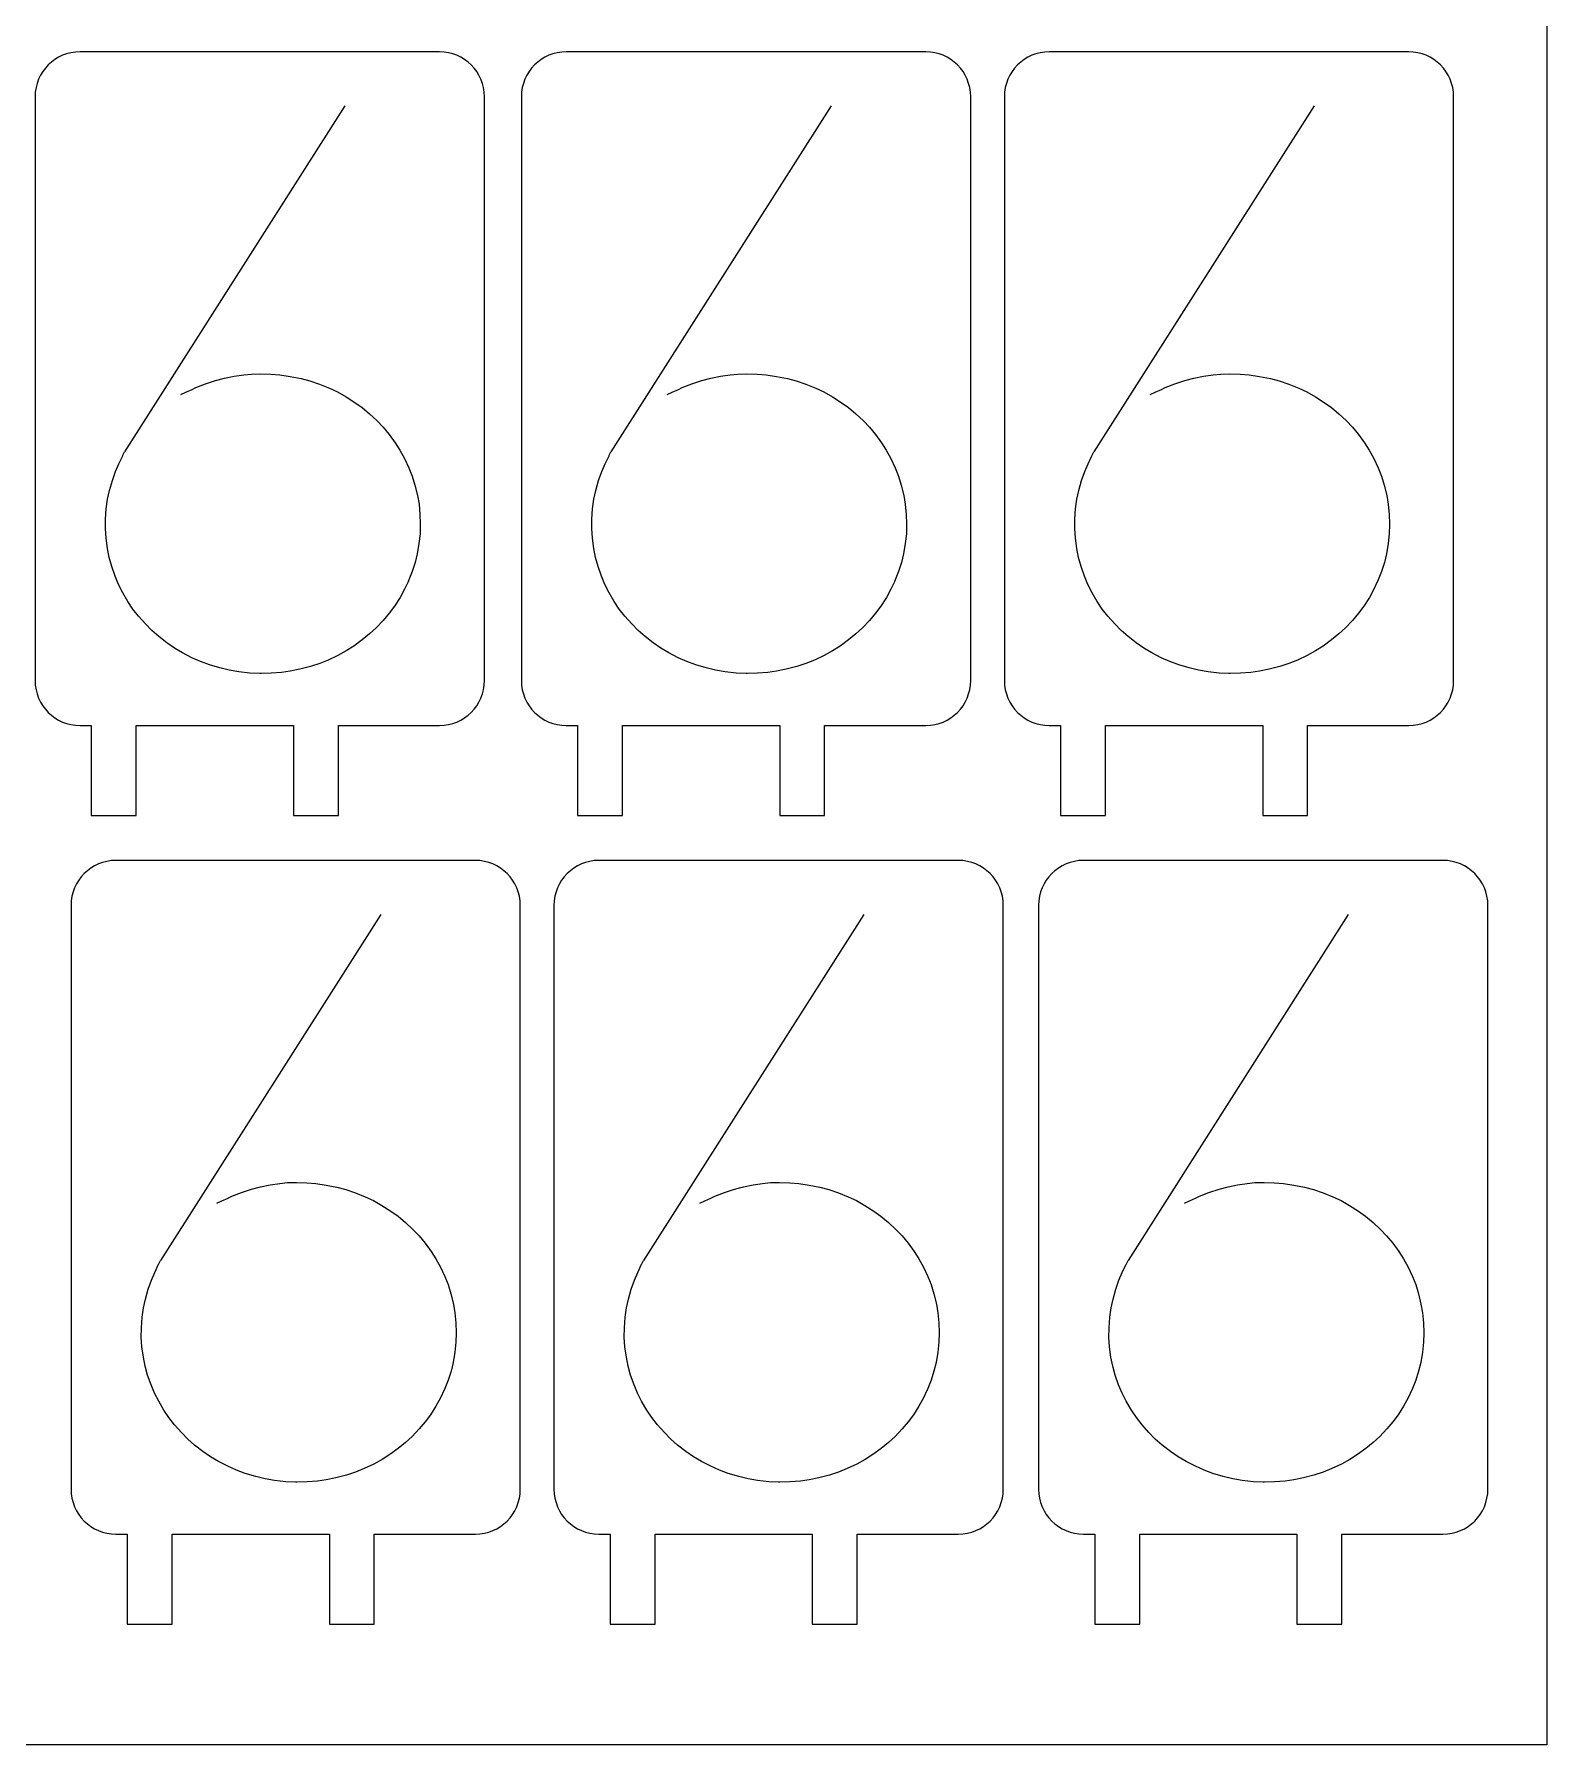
# Model space of a CAD drawing. Header units: millimetres. Extents: x 2133 to 4632, y 1065 to 2652.
# Drawn here: x 3513.4 to 3648.1, y 1555.6 to 1707.9 of the extents above; entities that cross this region are included whole.
import ezdxf

# ---------------------------------------------------------------- set-up
doc = ezdxf.new("R2010")
doc.units = ezdxf.units.MM
doc.layers.add('细实线', color=7, linetype='Continuous', lineweight=25)

msp = doc.modelspace()

# ---------------------------------------------------------------- linework, layer by layer
for points in [[(3529.572, 1677.061), (3530.361, 1677.273)], [(3530.361, 1677.273), (3531.218, 1677.446)], [(3531.218, 1677.446), (3532.075, 1677.58)], [(3532.075, 1677.58), (3532.76, 1677.646)], [(3532.76, 1677.646), (3533.572, 1677.66)], [(3533.572, 1677.66), (3534.482, 1677.635)], [(3534.482, 1677.635), (3535.3, 1677.572)], [(3535.3, 1677.572), (3536.221, 1677.437)], [(3536.221, 1677.437), (3537.178, 1677.247)], [(3537.178, 1677.247), (3537.968, 1677.042)], [(3572.87, 1677.061), (3573.659, 1677.273)], [(3573.659, 1677.273), (3574.516, 1677.446)], [(3574.516, 1677.446), (3575.374, 1677.58)], [(3575.374, 1677.58), (3576.058, 1677.646)], [(3576.058, 1677.646), (3576.87, 1677.66)], [(3576.87, 1677.66), (3577.78, 1677.635)], [(3577.78, 1677.635), (3578.598, 1677.572)], [(3578.598, 1677.572), (3579.519, 1677.437)], [(3579.519, 1677.437), (3580.476, 1677.247)], [(3580.476, 1677.247), (3581.267, 1677.042)], [(3615.872, 1677.061), (3616.661, 1677.273)], [(3616.661, 1677.273), (3617.517, 1677.446)], [(3617.517, 1677.446), (3618.375, 1677.58)], [(3618.375, 1677.58), (3619.06, 1677.646)], [(3619.06, 1677.646), (3619.871, 1677.66)], [(3619.871, 1677.66), (3620.781, 1677.635)], [(3620.781, 1677.635), (3621.599, 1677.572)], [(3621.599, 1677.572), (3622.52, 1677.437)], [(3622.52, 1677.437), (3623.478, 1677.247)], [(3623.478, 1677.247), (3624.268, 1677.042)], [(3526.482, 1675.825), (3526.922, 1676.025)], [(3526.922, 1676.025), (3527.476, 1676.277)], [(3527.473, 1676.276), (3527.822, 1676.432)], [(3527.822, 1676.432), (3528.666, 1676.76)], [(3528.666, 1676.76), (3529.572, 1677.061)], [(3537.968, 1677.042), (3538.82, 1676.749)], [(3538.82, 1676.749), (3539.702, 1676.396)], [(3539.702, 1676.396), (3540.42, 1676.058)], [(3540.42, 1676.058), (3541.186, 1675.618)], [(3569.78, 1675.825), (3570.22, 1676.025)], [(3570.22, 1676.025), (3570.774, 1676.277)], [(3570.771, 1676.276), (3571.12, 1676.432)], [(3571.12, 1676.432), (3571.964, 1676.76)], [(3571.964, 1676.76), (3572.87, 1677.061)], [(3581.267, 1677.042), (3582.118, 1676.749)], [(3582.118, 1676.749), (3583, 1676.396)], [(3583, 1676.396), (3583.719, 1676.058)], [(3583.719, 1676.058), (3584.484, 1675.618)], [(3612.782, 1675.825), (3613.221, 1676.025)], [(3613.221, 1676.025), (3613.775, 1676.277)], [(3613.772, 1676.276), (3614.121, 1676.432)], [(3614.121, 1676.432), (3614.965, 1676.76)], [(3614.965, 1676.76), (3615.872, 1677.061)], [(3624.268, 1677.042), (3625.12, 1676.749)], [(3625.12, 1676.749), (3626.001, 1676.396)], [(3626.001, 1676.396), (3626.72, 1676.058)], [(3626.72, 1676.058), (3627.485, 1675.618)], [(3541.186, 1675.618), (3541.973, 1675.119)], [(3541.973, 1675.119), (3542.611, 1674.661)], [(3542.611, 1674.661), (3543.272, 1674.106)], [(3584.484, 1675.618), (3585.271, 1675.119)], [(3585.271, 1675.119), (3585.909, 1674.661)], [(3585.909, 1674.661), (3586.571, 1674.106)], [(3627.485, 1675.618), (3628.272, 1675.119)], [(3628.272, 1675.119), (3628.911, 1674.661)], [(3628.911, 1674.661), (3629.572, 1674.106)], [(3543.272, 1674.106), (3543.946, 1673.479)], [(3543.946, 1673.479), (3544.483, 1672.918)], [(3544.483, 1672.918), (3545.023, 1672.258)], [(3586.571, 1674.106), (3587.244, 1673.479)], [(3587.244, 1673.479), (3587.782, 1672.918)], [(3587.782, 1672.918), (3588.322, 1672.258)], [(3629.572, 1674.106), (3630.246, 1673.479)], [(3630.246, 1673.479), (3630.783, 1672.918)], [(3630.783, 1672.918), (3631.323, 1672.258)], [(3545.023, 1672.258), (3545.565, 1671.52)], [(3545.565, 1671.52), (3545.987, 1670.869)], [(3588.322, 1672.258), (3588.863, 1671.52)], [(3588.863, 1671.52), (3589.285, 1670.869)], [(3631.323, 1672.258), (3631.865, 1671.52)], [(3631.865, 1671.52), (3632.287, 1670.869)], [(3520.652, 1668.964), (3520.95, 1669.657)], [(3520.95, 1669.657), (3521.296, 1670.373)], [(3545.987, 1670.869), (3546.39, 1670.12)], [(3546.39, 1670.12), (3546.781, 1669.289)], [(3563.95, 1668.964), (3564.248, 1669.657)], [(3564.248, 1669.657), (3564.595, 1670.373)], [(3589.285, 1670.869), (3589.688, 1670.12)], [(3589.688, 1670.12), (3590.079, 1669.289)], [(3606.952, 1668.964), (3607.249, 1669.657)], [(3607.249, 1669.657), (3607.596, 1670.373)], [(3632.287, 1670.869), (3632.69, 1670.12)], [(3632.69, 1670.12), (3633.08, 1669.289)], [(3520.121, 1667.277), (3520.376, 1668.169)], [(3520.376, 1668.169), (3520.652, 1668.964)], [(3546.781, 1669.289), (3547.07, 1668.565)], [(3547.07, 1668.565), (3547.319, 1667.745)], [(3563.419, 1667.277), (3563.674, 1668.169)], [(3563.674, 1668.169), (3563.95, 1668.964)], [(3590.079, 1669.289), (3590.368, 1668.565)], [(3590.368, 1668.565), (3590.617, 1667.745)], [(3606.42, 1667.277), (3606.675, 1668.169)], [(3606.675, 1668.169), (3606.952, 1668.964)], [(3633.08, 1669.289), (3633.369, 1668.565)], [(3633.369, 1668.565), (3633.618, 1667.745)], [(3519.948, 1666.494), (3520.121, 1667.277)], [(3547.319, 1667.745), (3547.539, 1666.839)], [(3547.539, 1666.839), (3547.68, 1666.054)], [(3563.246, 1666.494), (3563.419, 1667.277)], [(3590.617, 1667.745), (3590.837, 1666.839)], [(3590.837, 1666.839), (3590.978, 1666.054)], [(3606.247, 1666.494), (3606.42, 1667.277)], [(3633.618, 1667.745), (3633.839, 1666.839)], [(3633.839, 1666.839), (3633.979, 1666.054)], [(3519.766, 1664.711), (3519.837, 1665.655)], [(3519.837, 1665.655), (3519.948, 1666.494)], [(3547.68, 1666.054), (3547.763, 1665.151)], [(3547.759, 1665.187), (3547.792, 1664.239)], [(3563.065, 1664.711), (3563.135, 1665.655)], [(3563.135, 1665.655), (3563.246, 1666.494)], [(3590.978, 1666.054), (3591.061, 1665.151)], [(3591.058, 1665.187), (3591.09, 1664.239)], [(3606.066, 1664.711), (3606.136, 1665.655)], [(3606.136, 1665.655), (3606.247, 1666.494)], [(3633.979, 1666.054), (3634.062, 1665.151)], [(3634.059, 1665.187), (3634.091, 1664.239)], [(3519.756, 1663.889), (3519.766, 1664.711)], [(3519.818, 1663.039), (3519.756, 1663.889)], [(3547.792, 1664.239), (3547.769, 1663.428)], [(3563.055, 1663.889), (3563.065, 1664.711)], [(3563.116, 1663.039), (3563.055, 1663.889)], [(3591.09, 1664.239), (3591.068, 1663.428)], [(3606.056, 1663.889), (3606.066, 1664.711)], [(3606.117, 1663.039), (3606.056, 1663.889)], [(3634.091, 1664.239), (3634.069, 1663.428)], [(3519.939, 1662.103), (3519.818, 1663.039)], [(3520.094, 1661.309), (3519.939, 1662.103)], [(3547.672, 1662.564), (3547.513, 1661.637)], [(3547.769, 1663.428), (3547.672, 1662.564)], [(3563.238, 1662.103), (3563.116, 1663.039)], [(3563.392, 1661.309), (3563.238, 1662.103)], [(3590.97, 1662.564), (3590.812, 1661.637)], [(3591.068, 1663.428), (3590.97, 1662.564)], [(3606.239, 1662.103), (3606.117, 1663.039)], [(3606.393, 1661.309), (3606.239, 1662.103)], [(3633.971, 1662.564), (3633.813, 1661.637)], [(3634.069, 1663.428), (3633.971, 1662.564)], [(3520.32, 1660.512), (3520.094, 1661.309)], [(3520.623, 1659.637), (3520.32, 1660.512)], [(3547.33, 1660.862), (3547.067, 1660.058)], [(3547.513, 1661.637), (3547.33, 1660.862)], [(3563.619, 1660.512), (3563.392, 1661.309)], [(3563.921, 1659.637), (3563.619, 1660.512)], [(3590.629, 1660.862), (3590.365, 1660.058)], [(3590.812, 1661.637), (3590.629, 1660.862)], [(3606.62, 1660.512), (3606.393, 1661.309)], [(3606.922, 1659.637), (3606.62, 1660.512)], [(3633.63, 1660.862), (3633.367, 1660.058)], [(3633.813, 1661.637), (3633.63, 1660.862)], [(3520.929, 1658.9), (3520.623, 1659.637)], [(3521.304, 1658.175), (3520.929, 1658.9)], [(3546.731, 1659.198), (3546.402, 1658.483)], [(3547.067, 1660.058), (3546.717, 1659.162)], [(3564.227, 1658.9), (3563.921, 1659.637)], [(3564.602, 1658.175), (3564.227, 1658.9)], [(3590.03, 1659.198), (3589.7, 1658.483)], [(3590.365, 1660.058), (3590.016, 1659.162)], [(3607.228, 1658.9), (3606.922, 1659.637)], [(3607.603, 1658.175), (3607.228, 1658.9)], [(3633.031, 1659.198), (3632.702, 1658.483)], [(3633.367, 1660.058), (3633.017, 1659.162)], [(3521.768, 1657.384), (3521.304, 1658.175)], [(3522.211, 1656.72), (3521.768, 1657.384)], [(3545.991, 1657.756), (3545.497, 1656.983)], [(3546.402, 1658.483), (3545.991, 1657.756)], [(3565.066, 1657.384), (3564.602, 1658.175)], [(3565.509, 1656.72), (3565.066, 1657.384)], [(3589.289, 1657.756), (3588.795, 1656.983)], [(3589.7, 1658.483), (3589.289, 1657.756)], [(3608.067, 1657.384), (3607.603, 1658.175)], [(3608.51, 1656.72), (3608.067, 1657.384)], [(3632.29, 1657.756), (3631.796, 1656.983)], [(3632.702, 1658.483), (3632.29, 1657.756)], [(3522.716, 1656.08), (3522.211, 1656.72)], [(3523.324, 1655.39), (3522.716, 1656.08)], [(3545.036, 1656.345), (3544.495, 1655.711)], [(3545.497, 1656.983), (3545.036, 1656.345)], [(3566.015, 1656.08), (3565.509, 1656.72)], [(3566.622, 1655.39), (3566.015, 1656.08)], [(3588.334, 1656.345), (3587.794, 1655.711)], [(3588.795, 1656.983), (3588.334, 1656.345)], [(3609.016, 1656.08), (3608.51, 1656.72)], [(3609.623, 1655.39), (3609.016, 1656.08)], [(3631.335, 1656.345), (3630.795, 1655.711)], [(3631.796, 1656.983), (3631.335, 1656.345)], [(3523.888, 1654.816), (3523.324, 1655.39)], [(3524.506, 1654.279), (3523.888, 1654.816)], [(3543.284, 1654.496), (3542.633, 1653.97)], [(3543.862, 1655.043), (3543.284, 1654.496)], [(3544.495, 1655.711), (3543.862, 1655.043)], [(3567.186, 1654.816), (3566.622, 1655.39)], [(3567.805, 1654.279), (3567.186, 1654.816)], [(3586.583, 1654.496), (3585.931, 1653.97)], [(3587.16, 1655.043), (3586.583, 1654.496)], [(3587.794, 1655.711), (3587.16, 1655.043)], [(3610.187, 1654.816), (3609.623, 1655.39)], [(3610.806, 1654.279), (3610.187, 1654.816)], [(3629.584, 1654.496), (3628.932, 1653.97)], [(3630.161, 1655.043), (3629.584, 1654.496)], [(3630.795, 1655.711), (3630.161, 1655.043)], [(3525.238, 1653.707), (3524.506, 1654.279)], [(3525.909, 1653.24), (3525.238, 1653.707)], [(3526.624, 1652.819), (3525.909, 1653.24)], [(3527.461, 1652.384), (3526.624, 1652.819)], [(3541.201, 1652.986), (3540.454, 1652.583)], [(3541.878, 1653.424), (3541.201, 1652.986)], [(3542.633, 1653.97), (3541.878, 1653.424)], [(3568.536, 1653.707), (3567.805, 1654.279)], [(3569.207, 1653.24), (3568.536, 1653.707)], [(3569.922, 1652.819), (3569.207, 1653.24)], [(3570.76, 1652.384), (3569.922, 1652.819)], [(3584.499, 1652.986), (3583.753, 1652.583)], [(3585.177, 1653.424), (3584.499, 1652.986)], [(3585.931, 1653.97), (3585.177, 1653.424)], [(3611.538, 1653.707), (3610.806, 1654.279)], [(3612.208, 1653.24), (3611.538, 1653.707)], [(3612.923, 1652.819), (3612.208, 1653.24)], [(3613.761, 1652.384), (3612.923, 1652.819)], [(3627.5, 1652.986), (3626.754, 1652.583)], [(3628.178, 1653.424), (3627.5, 1652.986)], [(3628.932, 1653.97), (3628.178, 1653.424)], [(3528.222, 1652.039), (3527.461, 1652.384)], [(3529.016, 1651.751), (3528.222, 1652.039)], [(3529.94, 1651.471), (3529.016, 1651.751)], [(3530.775, 1651.265), (3529.94, 1651.471)], [(3537.075, 1651.351), (3536.216, 1651.171)], [(3538.015, 1651.599), (3537.075, 1651.351)], [(3538.836, 1651.863), (3538.015, 1651.599)], [(3539.599, 1652.177), (3538.836, 1651.863)], [(3540.454, 1652.583), (3539.599, 1652.177)], [(3571.52, 1652.039), (3570.76, 1652.384)], [(3572.314, 1651.751), (3571.52, 1652.039)], [(3573.238, 1651.471), (3572.314, 1651.751)], [(3574.073, 1651.265), (3573.238, 1651.471)], [(3580.374, 1651.351), (3579.514, 1651.171)], [(3581.313, 1651.599), (3580.374, 1651.351)], [(3582.134, 1651.863), (3581.313, 1651.599)], [(3582.897, 1652.177), (3582.134, 1651.863)], [(3583.753, 1652.583), (3582.897, 1652.177)], [(3614.522, 1652.039), (3613.761, 1652.384)], [(3615.316, 1651.751), (3614.522, 1652.039)], [(3616.24, 1651.471), (3615.316, 1651.751)], [(3617.074, 1651.265), (3616.24, 1651.471)], [(3623.375, 1651.351), (3622.516, 1651.171)], [(3624.314, 1651.599), (3623.375, 1651.351)], [(3625.136, 1651.863), (3624.314, 1651.599)], [(3625.898, 1652.177), (3625.136, 1651.863)], [(3626.754, 1652.583), (3625.898, 1652.177)], [(3531.629, 1651.125), (3530.775, 1651.265)], [(3532.617, 1651.016), (3531.629, 1651.125)], [(3533.495, 1650.966), (3532.617, 1651.016)], [(3533.525, 1650.966), (3533.495, 1650.966)], [(3533.612, 1650.97), (3533.575, 1650.97)], [(3534.509, 1650.997), (3533.612, 1650.97)], [(3535.434, 1651.07), (3534.509, 1650.997)], [(3536.216, 1651.171), (3535.434, 1651.07)], [(3574.927, 1651.125), (3574.073, 1651.265)], [(3575.915, 1651.016), (3574.927, 1651.125)], [(3576.793, 1650.966), (3575.915, 1651.016)], [(3576.823, 1650.966), (3576.793, 1650.966)], [(3576.91, 1650.97), (3576.873, 1650.97)], [(3577.807, 1650.997), (3576.91, 1650.97)], [(3578.732, 1651.07), (3577.807, 1650.997)], [(3579.514, 1651.171), (3578.732, 1651.07)], [(3617.929, 1651.125), (3617.074, 1651.265)], [(3618.916, 1651.016), (3617.929, 1651.125)], [(3619.794, 1650.966), (3618.916, 1651.016)], [(3619.824, 1650.966), (3619.794, 1650.966)], [(3619.912, 1650.97), (3619.874, 1650.97)], [(3620.808, 1650.997), (3619.912, 1650.97)], [(3621.733, 1651.07), (3620.808, 1650.997)], [(3622.516, 1651.171), (3621.733, 1651.07)], [(3535.274, 1605.569), (3535.958, 1605.635)], [(3535.958, 1605.635), (3536.77, 1605.65)], [(3536.77, 1605.65), (3537.68, 1605.624)], [(3537.68, 1605.624), (3538.498, 1605.561)], [(3578.275, 1605.569), (3578.96, 1605.635)], [(3578.96, 1605.635), (3579.771, 1605.65)], [(3579.771, 1605.65), (3580.681, 1605.624)], [(3580.681, 1605.624), (3581.499, 1605.561)], [(3621.424, 1605.569), (3622.109, 1605.635)], [(3622.109, 1605.635), (3622.92, 1605.65)], [(3622.92, 1605.65), (3623.83, 1605.624)], [(3623.83, 1605.624), (3624.648, 1605.561)], [(3530.12, 1604.014), (3530.674, 1604.266)], [(3530.671, 1604.265), (3531.02, 1604.421)], [(3531.02, 1604.421), (3531.864, 1604.749)], [(3531.864, 1604.749), (3532.77, 1605.05)], [(3532.77, 1605.05), (3533.56, 1605.262)], [(3533.56, 1605.262), (3534.416, 1605.435)], [(3534.416, 1605.435), (3535.274, 1605.569)], [(3538.498, 1605.561), (3539.419, 1605.426)], [(3539.419, 1605.426), (3540.376, 1605.237)], [(3540.376, 1605.237), (3541.167, 1605.031)], [(3541.167, 1605.031), (3542.018, 1604.738)], [(3542.018, 1604.738), (3542.9, 1604.385)], [(3542.9, 1604.385), (3543.619, 1604.047)], [(3573.121, 1604.014), (3573.676, 1604.266)], [(3573.672, 1604.265), (3574.021, 1604.421)], [(3574.021, 1604.421), (3574.865, 1604.749)], [(3574.865, 1604.749), (3575.772, 1605.05)], [(3575.772, 1605.05), (3576.561, 1605.262)], [(3576.561, 1605.262), (3577.417, 1605.435)], [(3577.417, 1605.435), (3578.275, 1605.569)], [(3581.499, 1605.561), (3582.42, 1605.426)], [(3582.42, 1605.426), (3583.378, 1605.237)], [(3583.378, 1605.237), (3584.168, 1605.031)], [(3584.168, 1605.031), (3585.02, 1604.738)], [(3585.02, 1604.738), (3585.901, 1604.385)], [(3585.901, 1604.385), (3586.62, 1604.047)], [(3616.27, 1604.014), (3616.824, 1604.266)], [(3616.821, 1604.265), (3617.17, 1604.421)], [(3617.17, 1604.421), (3618.014, 1604.749)], [(3618.014, 1604.749), (3618.921, 1605.05)], [(3618.921, 1605.05), (3619.71, 1605.262)], [(3619.71, 1605.262), (3620.566, 1605.435)], [(3620.566, 1605.435), (3621.424, 1605.569)], [(3624.648, 1605.561), (3625.569, 1605.426)], [(3625.569, 1605.426), (3626.527, 1605.237)], [(3626.527, 1605.237), (3627.317, 1605.031)], [(3627.317, 1605.031), (3628.168, 1604.738)], [(3628.168, 1604.738), (3629.05, 1604.385)], [(3629.05, 1604.385), (3629.769, 1604.047)], [(3529.68, 1603.814), (3530.12, 1604.014)], [(3543.619, 1604.047), (3544.384, 1603.607)], [(3544.384, 1603.607), (3545.171, 1603.108)], [(3545.171, 1603.108), (3545.81, 1602.65)], [(3545.81, 1602.65), (3546.471, 1602.095)], [(3572.682, 1603.814), (3573.121, 1604.014)], [(3586.62, 1604.047), (3587.385, 1603.607)], [(3587.385, 1603.607), (3588.172, 1603.108)], [(3588.172, 1603.108), (3588.811, 1602.65)], [(3588.811, 1602.65), (3589.472, 1602.095)], [(3615.831, 1603.814), (3616.27, 1604.014)], [(3629.769, 1604.047), (3630.534, 1603.607)], [(3630.534, 1603.607), (3631.321, 1603.108)], [(3631.321, 1603.108), (3631.96, 1602.65)], [(3631.96, 1602.65), (3632.621, 1602.095)], [(3546.471, 1602.095), (3547.144, 1601.468)], [(3547.144, 1601.468), (3547.682, 1600.907)], [(3589.472, 1602.095), (3590.146, 1601.468)], [(3590.146, 1601.468), (3590.683, 1600.907)], [(3632.621, 1602.095), (3633.295, 1601.468)], [(3633.295, 1601.468), (3633.832, 1600.907)], [(3547.682, 1600.907), (3548.222, 1600.247)], [(3548.222, 1600.247), (3548.763, 1599.51)], [(3548.763, 1599.51), (3549.185, 1598.859)], [(3590.683, 1600.907), (3591.223, 1600.247)], [(3591.223, 1600.247), (3591.765, 1599.51)], [(3591.765, 1599.51), (3592.187, 1598.859)], [(3633.832, 1600.907), (3634.372, 1600.247)], [(3634.372, 1600.247), (3634.914, 1599.51)], [(3634.914, 1599.51), (3635.336, 1598.859)], [(3524.148, 1597.646), (3524.495, 1598.363)], [(3549.185, 1598.859), (3549.588, 1598.11)], [(3549.588, 1598.11), (3549.979, 1597.279)], [(3567.15, 1597.646), (3567.496, 1598.363)], [(3592.187, 1598.859), (3592.59, 1598.11)], [(3592.59, 1598.11), (3592.98, 1597.279)], [(3610.298, 1597.646), (3610.645, 1598.363)], [(3635.336, 1598.859), (3635.739, 1598.11)], [(3635.739, 1598.11), (3636.129, 1597.279)], [(3523.574, 1596.158), (3523.85, 1596.953)], [(3523.85, 1596.953), (3524.148, 1597.646)], [(3549.979, 1597.279), (3550.268, 1596.554)], [(3550.268, 1596.554), (3550.517, 1595.734)], [(3566.575, 1596.158), (3566.852, 1596.953)], [(3566.852, 1596.953), (3567.15, 1597.646)], [(3592.98, 1597.279), (3593.269, 1596.554)], [(3593.269, 1596.554), (3593.518, 1595.734)], [(3609.724, 1596.158), (3610.001, 1596.953)], [(3610.001, 1596.953), (3610.298, 1597.646)], [(3636.129, 1597.279), (3636.418, 1596.554)], [(3636.418, 1596.554), (3636.667, 1595.734)], [(3523.146, 1594.483), (3523.319, 1595.267)], [(3523.319, 1595.267), (3523.574, 1596.158)], [(3550.517, 1595.734), (3550.737, 1594.828)], [(3566.147, 1594.483), (3566.32, 1595.267)], [(3566.32, 1595.267), (3566.575, 1596.158)], [(3593.518, 1595.734), (3593.739, 1594.828)], [(3609.296, 1594.483), (3609.469, 1595.267)], [(3609.469, 1595.267), (3609.724, 1596.158)], [(3636.667, 1595.734), (3636.888, 1594.828)], [(3522.965, 1592.7), (3523.035, 1593.644)], [(3523.035, 1593.644), (3523.146, 1594.483)], [(3550.737, 1594.828), (3550.878, 1594.043)], [(3550.878, 1594.043), (3550.961, 1593.14)], [(3565.966, 1592.7), (3566.036, 1593.644)], [(3566.036, 1593.644), (3566.147, 1594.483)], [(3593.739, 1594.828), (3593.879, 1594.043)], [(3593.879, 1594.043), (3593.962, 1593.14)], [(3609.115, 1592.7), (3609.185, 1593.644)], [(3609.185, 1593.644), (3609.296, 1594.483)], [(3636.888, 1594.828), (3637.028, 1594.043)], [(3637.028, 1594.043), (3637.111, 1593.14)], [(3522.955, 1591.878), (3522.965, 1592.7)], [(3523.016, 1591.028), (3522.955, 1591.878)], [(3550.958, 1593.176), (3550.99, 1592.228)], [(3550.99, 1592.228), (3550.968, 1591.417)], [(3565.956, 1591.878), (3565.966, 1592.7)], [(3566.017, 1591.028), (3565.956, 1591.878)], [(3593.959, 1593.176), (3593.991, 1592.228)], [(3593.991, 1592.228), (3593.969, 1591.417)], [(3609.105, 1591.878), (3609.115, 1592.7)], [(3609.166, 1591.028), (3609.105, 1591.878)], [(3637.108, 1593.176), (3637.14, 1592.228)], [(3637.14, 1592.228), (3637.118, 1591.417)], [(3523.138, 1590.093), (3523.016, 1591.028)], [(3550.87, 1590.553), (3550.712, 1589.626)], [(3550.968, 1591.417), (3550.87, 1590.553)], [(3566.139, 1590.093), (3566.017, 1591.028)], [(3593.871, 1590.553), (3593.713, 1589.626)], [(3593.969, 1591.417), (3593.871, 1590.553)], [(3609.288, 1590.093), (3609.166, 1591.028)], [(3637.02, 1590.553), (3636.862, 1589.626)], [(3637.118, 1591.417), (3637.02, 1590.553)], [(3523.292, 1589.299), (3523.138, 1590.093)], [(3523.519, 1588.501), (3523.292, 1589.299)], [(3550.529, 1588.851), (3550.265, 1588.047)], [(3550.712, 1589.626), (3550.529, 1588.851)], [(3566.293, 1589.299), (3566.139, 1590.093)], [(3566.52, 1588.501), (3566.293, 1589.299)], [(3593.53, 1588.851), (3593.267, 1588.047)], [(3593.713, 1589.626), (3593.53, 1588.851)], [(3609.442, 1589.299), (3609.288, 1590.093)], [(3609.669, 1588.501), (3609.442, 1589.299)], [(3636.679, 1588.851), (3636.416, 1588.047)], [(3636.862, 1589.626), (3636.679, 1588.851)], [(3523.821, 1587.627), (3523.519, 1588.501)], [(3524.127, 1586.89), (3523.821, 1587.627)], [(3550.265, 1588.047), (3549.916, 1587.152)], [(3566.823, 1587.627), (3566.52, 1588.501)], [(3567.129, 1586.89), (3566.823, 1587.627)], [(3593.267, 1588.047), (3592.917, 1587.152)], [(3609.971, 1587.627), (3609.669, 1588.501)], [(3610.277, 1586.89), (3609.971, 1587.627)], [(3636.416, 1588.047), (3636.066, 1587.152)], [(3524.502, 1586.164), (3524.127, 1586.89)], [(3524.966, 1585.373), (3524.502, 1586.164)], [(3549.6, 1586.473), (3549.189, 1585.745)], [(3549.93, 1587.188), (3549.6, 1586.473)], [(3567.503, 1586.164), (3567.129, 1586.89)], [(3567.967, 1585.373), (3567.503, 1586.164)], [(3592.602, 1586.473), (3592.19, 1585.745)], [(3592.931, 1587.188), (3592.602, 1586.473)], [(3610.652, 1586.164), (3610.277, 1586.89)], [(3611.116, 1585.373), (3610.652, 1586.164)], [(3635.75, 1586.473), (3635.339, 1585.745)], [(3636.08, 1587.188), (3635.75, 1586.473)], [(3525.409, 1584.709), (3524.966, 1585.373)], [(3525.915, 1584.07), (3525.409, 1584.709)], [(3548.234, 1584.335), (3547.694, 1583.7)], [(3548.695, 1584.972), (3548.234, 1584.335)], [(3549.189, 1585.745), (3548.695, 1584.972)], [(3568.41, 1584.709), (3567.967, 1585.373)], [(3568.916, 1584.07), (3568.41, 1584.709)], [(3591.235, 1584.335), (3590.695, 1583.7)], [(3591.696, 1584.972), (3591.235, 1584.335)], [(3592.19, 1585.745), (3591.696, 1584.972)], [(3611.559, 1584.709), (3611.116, 1585.373)], [(3612.065, 1584.07), (3611.559, 1584.709)], [(3634.384, 1584.335), (3633.844, 1583.7)], [(3634.845, 1584.972), (3634.384, 1584.335)], [(3635.339, 1585.745), (3634.845, 1584.972)], [(3526.522, 1583.379), (3525.915, 1584.07)], [(3527.086, 1582.806), (3526.522, 1583.379)], [(3527.705, 1582.268), (3527.086, 1582.806)], [(3547.06, 1583.032), (3546.483, 1582.486)], [(3547.694, 1583.7), (3547.06, 1583.032)], [(3569.523, 1583.379), (3568.916, 1584.07)], [(3570.087, 1582.806), (3569.523, 1583.379)], [(3570.706, 1582.268), (3570.087, 1582.806)], [(3590.061, 1583.032), (3589.484, 1582.486)], [(3590.695, 1583.7), (3590.061, 1583.032)], [(3612.672, 1583.379), (3612.065, 1584.07)], [(3613.236, 1582.806), (3612.672, 1583.379)], [(3613.855, 1582.268), (3613.236, 1582.806)], [(3633.21, 1583.032), (3632.633, 1582.486)], [(3633.844, 1583.7), (3633.21, 1583.032)], [(3528.436, 1581.696), (3527.705, 1582.268)], [(3529.107, 1581.229), (3528.436, 1581.696)], [(3529.822, 1580.809), (3529.107, 1581.229)], [(3545.077, 1581.413), (3544.399, 1580.975)], [(3545.831, 1581.96), (3545.077, 1581.413)], [(3546.483, 1582.486), (3545.831, 1581.96)], [(3571.438, 1581.696), (3570.706, 1582.268)], [(3572.108, 1581.229), (3571.438, 1581.696)], [(3572.823, 1580.809), (3572.108, 1581.229)], [(3588.078, 1581.413), (3587.4, 1580.975)], [(3588.832, 1581.96), (3588.078, 1581.413)], [(3589.484, 1582.486), (3588.832, 1581.96)], [(3614.587, 1581.696), (3613.855, 1582.268)], [(3615.257, 1581.229), (3614.587, 1581.696)], [(3615.972, 1580.809), (3615.257, 1581.229)], [(3631.227, 1581.413), (3630.549, 1580.975)], [(3631.981, 1581.96), (3631.227, 1581.413)], [(3632.633, 1582.486), (3631.981, 1581.96)], [(3530.66, 1580.373), (3529.822, 1580.809)], [(3531.421, 1580.028), (3530.66, 1580.373)], [(3532.214, 1579.74), (3531.421, 1580.028)], [(3533.139, 1579.46), (3532.214, 1579.74)], [(3542.034, 1579.853), (3541.213, 1579.588)], [(3542.797, 1580.166), (3542.034, 1579.853)], [(3543.653, 1580.573), (3542.797, 1580.166)], [(3544.399, 1580.975), (3543.653, 1580.573)], [(3573.661, 1580.373), (3572.823, 1580.809)], [(3574.422, 1580.028), (3573.661, 1580.373)], [(3575.216, 1579.74), (3574.422, 1580.028)], [(3576.14, 1579.46), (3575.216, 1579.74)], [(3585.036, 1579.853), (3584.214, 1579.588)], [(3585.798, 1580.166), (3585.036, 1579.853)], [(3586.654, 1580.573), (3585.798, 1580.166)], [(3587.4, 1580.975), (3586.654, 1580.573)], [(3616.81, 1580.373), (3615.972, 1580.809)], [(3617.571, 1580.028), (3616.81, 1580.373)], [(3618.364, 1579.74), (3617.571, 1580.028)], [(3619.289, 1579.46), (3618.364, 1579.74)], [(3628.185, 1579.853), (3627.363, 1579.588)], [(3628.947, 1580.166), (3628.185, 1579.853)], [(3629.803, 1580.573), (3628.947, 1580.166)], [(3630.549, 1580.975), (3629.803, 1580.573)], [(3533.973, 1579.254), (3533.139, 1579.46)], [(3534.827, 1579.114), (3533.973, 1579.254)], [(3535.815, 1579.005), (3534.827, 1579.114)], [(3536.693, 1578.955), (3535.815, 1579.005)], [(3536.723, 1578.955), (3536.693, 1578.955)], [(3536.81, 1578.959), (3536.773, 1578.959)], [(3537.707, 1578.987), (3536.81, 1578.959)], [(3538.632, 1579.059), (3537.707, 1578.987)], [(3539.414, 1579.161), (3538.632, 1579.059)], [(3540.274, 1579.34), (3539.414, 1579.161)], [(3541.213, 1579.588), (3540.274, 1579.34)], [(3576.974, 1579.254), (3576.14, 1579.46)], [(3577.829, 1579.114), (3576.974, 1579.254)], [(3578.817, 1579.005), (3577.829, 1579.114)], [(3579.694, 1578.955), (3578.817, 1579.005)], [(3579.724, 1578.955), (3579.694, 1578.955)], [(3579.812, 1578.959), (3579.774, 1578.959)], [(3580.708, 1578.987), (3579.812, 1578.959)], [(3581.633, 1579.059), (3580.708, 1578.987)], [(3582.416, 1579.161), (3581.633, 1579.059)], [(3583.275, 1579.34), (3582.416, 1579.161)], [(3584.214, 1579.588), (3583.275, 1579.34)], [(3620.123, 1579.254), (3619.289, 1579.46)], [(3620.978, 1579.114), (3620.123, 1579.254)], [(3621.965, 1579.005), (3620.978, 1579.114)], [(3622.843, 1578.955), (3621.965, 1579.005)], [(3622.873, 1578.955), (3622.843, 1578.955)], [(3622.961, 1578.959), (3622.923, 1578.959)], [(3623.857, 1578.987), (3622.961, 1578.959)], [(3624.782, 1579.059), (3623.857, 1578.987)], [(3625.565, 1579.161), (3624.782, 1579.059)], [(3626.424, 1579.34), (3625.565, 1579.161)], [(3627.363, 1579.588), (3626.424, 1579.34)]]:
    msp.add_lwpolyline(points)
at = {"layer": '细实线'}
for p, q in [((3549.498, 1706.342), (3517.498, 1706.342)), ((3592.796, 1706.342), (3560.796, 1706.342)), ((3635.797, 1706.342), (3603.797, 1706.342)), ((3513.498, 1702.342), (3513.498, 1650.342)), ((3553.498, 1650.342), (3553.498, 1702.342)), ((3556.796, 1702.342), (3556.796, 1650.342)), ((3596.796, 1650.342), (3596.796, 1702.342)), ((3599.797, 1702.342), (3599.797, 1650.342)), ((3639.797, 1650.342), (3639.797, 1702.342)), ((3541.07, 1701.519), (3521.467, 1670.703)), ((3584.369, 1701.519), (3564.766, 1670.703)), ((3627.37, 1701.519), (3607.767, 1670.703)), ((3521.296, 1670.373), (3521.313, 1670.408)), ((3521.313, 1670.408), (3521.467, 1670.703)), ((3564.595, 1670.373), (3564.611, 1670.408)), ((3564.611, 1670.408), (3564.766, 1670.703)), ((3607.596, 1670.373), (3607.612, 1670.408)), ((3607.612, 1670.408), (3607.767, 1670.703)), ((3533.575, 1650.97), (3533.525, 1650.966)), ((3576.873, 1650.97), (3576.823, 1650.966)), ((3619.874, 1650.97), (3619.824, 1650.966)), ((3517.498, 1646.342), (3518.498, 1646.342)), ((3518.498, 1646.342), (3518.498, 1638.342)), ((3522.498, 1638.342), (3522.498, 1646.342)), ((3522.498, 1646.342), (3536.498, 1646.342)), ((3536.498, 1646.342), (3536.498, 1638.342)), ((3540.498, 1638.342), (3540.498, 1646.342)), ((3540.498, 1646.342), (3549.498, 1646.342)), ((3560.796, 1646.342), (3561.796, 1646.342)), ((3561.796, 1646.342), (3561.796, 1638.342)), ((3565.796, 1638.342), (3565.796, 1646.342)), ((3565.796, 1646.342), (3579.796, 1646.342)), ((3579.796, 1646.342), (3579.796, 1638.342)), ((3583.796, 1638.342), (3583.796, 1646.342)), ((3583.796, 1646.342), (3592.796, 1646.342)), ((3603.797, 1646.342), (3604.797, 1646.342)), ((3604.797, 1646.342), (3604.797, 1638.342)), ((3608.797, 1638.342), (3608.797, 1646.342)), ((3608.797, 1646.342), (3622.797, 1646.342)), ((3622.797, 1646.342), (3622.797, 1638.342)), ((3626.797, 1638.342), (3626.797, 1646.342)), ((3626.797, 1646.342), (3635.797, 1646.342)), ((3518.498, 1638.342), (3522.498, 1638.342)), ((3536.498, 1638.342), (3540.498, 1638.342)), ((3561.796, 1638.342), (3565.796, 1638.342)), ((3579.796, 1638.342), (3583.796, 1638.342)), ((3604.797, 1638.342), (3608.797, 1638.342)), ((3622.797, 1638.342), (3626.797, 1638.342)), ((3552.696, 1634.331), (3520.696, 1634.331)), ((3595.697, 1634.331), (3563.697, 1634.331)), ((3638.846, 1634.331), (3606.846, 1634.331)), ((3516.696, 1630.331), (3516.696, 1578.331)), ((3556.696, 1578.331), (3556.696, 1630.331)), ((3559.697, 1630.331), (3559.697, 1578.331)), ((3599.697, 1578.331), (3599.697, 1630.331)), ((3602.846, 1630.331), (3602.846, 1578.331)), ((3642.846, 1578.331), (3642.846, 1630.331)), ((3544.269, 1629.508), (3524.666, 1598.692)), ((3587.27, 1629.508), (3567.667, 1598.692)), ((3630.419, 1629.508), (3610.816, 1598.692)), ((3524.495, 1598.363), (3524.511, 1598.397)), ((3524.511, 1598.397), (3524.666, 1598.692)), ((3567.496, 1598.363), (3567.513, 1598.397)), ((3567.513, 1598.397), (3567.667, 1598.692)), ((3610.645, 1598.363), (3610.661, 1598.397)), ((3610.661, 1598.397), (3610.816, 1598.692)), ((3536.773, 1578.959), (3536.723, 1578.955)), ((3579.774, 1578.959), (3579.724, 1578.955)), ((3622.923, 1578.959), (3622.873, 1578.955)), ((3520.696, 1574.331), (3521.696, 1574.331)), ((3521.696, 1574.331), (3521.696, 1566.331)), ((3525.696, 1566.331), (3525.696, 1574.331)), ((3525.696, 1574.331), (3539.696, 1574.331)), ((3539.696, 1574.331), (3539.696, 1566.331)), ((3543.696, 1566.331), (3543.696, 1574.331)), ((3543.696, 1574.331), (3552.696, 1574.331)), ((3563.697, 1574.331), (3564.697, 1574.331)), ((3564.697, 1574.331), (3564.697, 1566.331)), ((3568.697, 1566.331), (3568.697, 1574.331)), ((3568.697, 1574.331), (3582.697, 1574.331)), ((3582.697, 1574.331), (3582.697, 1566.331)), ((3586.697, 1566.331), (3586.697, 1574.331)), ((3586.697, 1574.331), (3595.697, 1574.331)), ((3606.846, 1574.331), (3607.846, 1574.331)), ((3607.846, 1574.331), (3607.846, 1566.331)), ((3611.846, 1566.331), (3611.846, 1574.331)), ((3611.846, 1574.331), (3625.846, 1574.331)), ((3625.846, 1574.331), (3625.846, 1566.331)), ((3629.846, 1566.331), (3629.846, 1574.331)), ((3629.846, 1574.331), (3638.846, 1574.331)), ((3521.696, 1566.331), (3525.696, 1566.331)), ((3539.696, 1566.331), (3543.696, 1566.331)), ((3564.697, 1566.331), (3568.697, 1566.331)), ((3582.697, 1566.331), (3586.697, 1566.331)), ((3607.846, 1566.331), (3611.846, 1566.331)), ((3625.846, 1566.331), (3629.846, 1566.331))]:
    msp.add_line(p, q, dxfattribs=at)
msp.add_lwpolyline([(3248.088, 1855.576), (3648.088, 1855.576), (3648.088, 1555.576), (3248.088, 1555.576)], close=True, dxfattribs=at)
for centre, start, end in [((3517.498, 1702.342), 90, 180), ((3549.498, 1702.342), 0, 90), ((3560.796, 1702.342), 90, 180), ((3592.796, 1702.342), 0, 90), ((3603.797, 1702.342), 90, 180), ((3635.797, 1702.342), 0, 90), ((3517.498, 1650.342), 180, 270), ((3549.498, 1650.342), 270, 0), ((3560.796, 1650.342), 180, 270), ((3592.796, 1650.342), 270, 0), ((3603.797, 1650.342), 180, 270), ((3635.797, 1650.342), 270, 0), ((3520.696, 1630.331), 90, 180), ((3552.696, 1630.331), 0, 90), ((3563.697, 1630.331), 90, 180), ((3595.697, 1630.331), 0, 90), ((3606.846, 1630.331), 90, 180), ((3638.846, 1630.331), 0, 90), ((3520.696, 1578.331), 180, 270), ((3552.696, 1578.331), 270, 0), ((3563.697, 1578.331), 180, 270), ((3595.697, 1578.331), 270, 0), ((3606.846, 1578.331), 180, 270), ((3638.846, 1578.331), 270, 0)]:
    msp.add_arc(centre, 4, start, end, dxfattribs=at)

doc.saveas('drawing.dxf')
